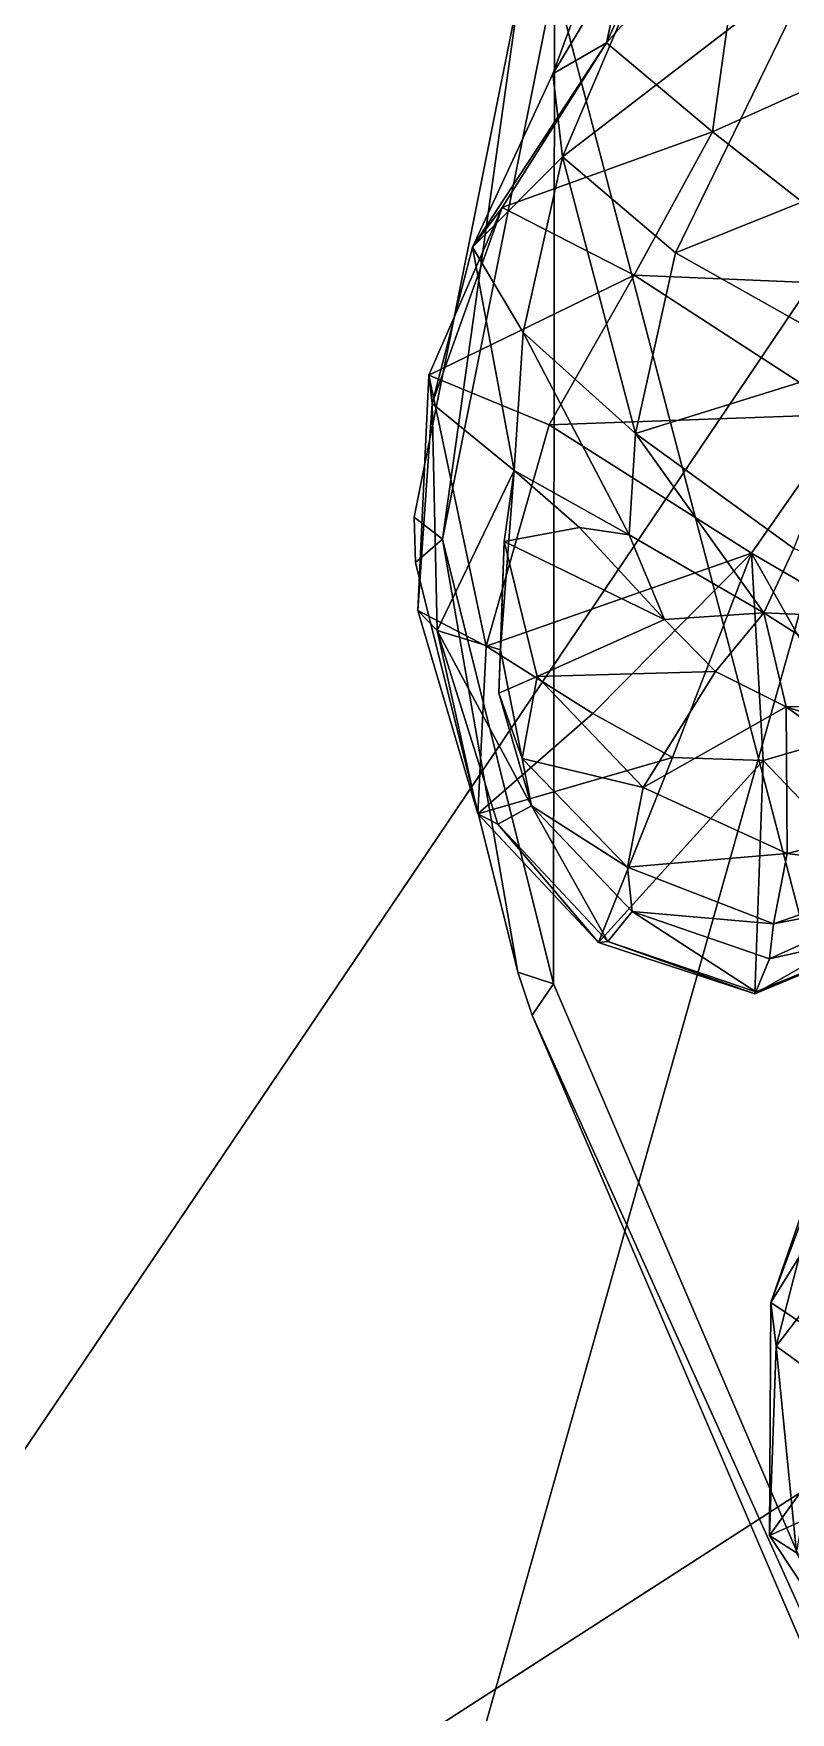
# Model space of a CAD drawing. Header units: metres. Extents: x -7.7 to 8, y -8.9 to 8.6.
# Drawn here: x -5.767 to -5.397, y 4.262 to 5.083 of the extents above; entities that cross this region are included whole.
import ezdxf

# ---------------------------------------------------------------- set-up
doc = ezdxf.new("R2010")
doc.units = ezdxf.units.M
doc.layers.add('LIBERTY', color=1, linetype='CONTINUOUS')

msp = doc.modelspace()

# ---------------------------------------------------------------- linework, layer by layer
at = {"layer": 'LIBERTY', "color": 7}
for points in [[(-7.53329, 8.63299, 0.068), (6.51222, 8.63299, 0.068), (-7.65053, -5.52977, 0.068)], [(-7.65053, -5.52977, 0.068), (6.51222, 8.63299, 0.068), (-7.53329, -5.64701, 0.068)], [(6.51222, 8.63299, 0.068), (6.62947, 8.51574, 0.068), (-7.53329, -5.64701, 0.068)], [(6.62947, 8.51574, 0.068), (6.51222, -5.64701, 0.068), (-7.53329, -5.64701, 0.068)], [(-7.53329, 8.51574, 1.70282), (-7.53329, -5.52977, 1.70282), (6.51222, -5.52977, 1.70282)], [(6.51222, 8.51574, 1.70282), (-7.53329, 8.51574, 1.70282), (6.51222, -5.52977, 1.70282)]]:
    msp.add_3dface(points, dxfattribs=at)
at = {"layer": 'LIBERTY', "color": 8}
for points in [[(-5.512, 5.10928, 1.70282), (-5.35184, 5.53956, 1.70282), (-5.18056, 3.84367, 1.70282)], [(-5.35185, 5.53955, 1.92482), (-5.512, 5.10928, 1.92482), (-5.18056, 3.84367, 1.92482)], [(-5.51281, 5.06314, 2.32668), (-5.45766, 5.21267, 2.30733), (-5.48659, 5.07821, 2.23568)], [(-5.51281, 5.06314, 2.32668), (-5.43801, 5.1872, 2.41773), (-5.45766, 5.21267, 2.30733)], [(-5.48659, 5.07821, 2.23568), (-5.45766, 5.21267, 2.30733), (-5.4323, 5.19679, 2.18449)], [(-5.48659, 5.07821, 2.23568), (-5.4323, 5.19679, 2.18449), (-5.41797, 5.15473, 2.08938)], [(-5.50807, 5.02254, 2.40526), (-5.43801, 5.1872, 2.41773), (-5.51281, 5.06314, 2.32668)], [(-5.38333, 5.11853, 2.51535), (-5.43801, 5.1872, 2.41773), (-5.50807, 5.02254, 2.40526)], [(-5.4348, 5.03476, 2.09399), (-5.48659, 5.07821, 2.23568), (-5.41797, 5.15473, 2.08938)], [(-5.4348, 5.03476, 2.09399), (-5.41797, 5.15473, 2.08938), (-5.36595, 5.06568, 2.02347)], [(-5.36595, 5.06568, 2.02347), (-5.41797, 5.15473, 2.08938), (-5.34824, 5.13996, 1.99459)], [(-5.45284, 4.97558, 2.49719), (-5.38333, 5.11853, 2.51535), (-5.50807, 5.02254, 2.40526)], [(-5.29941, 5.03726, 2.55434), (-5.38333, 5.11853, 2.51535), (-5.45284, 4.97558, 2.49719)], [(-5.56672, 4.83561, 1.70282), (-5.512, 5.10928, 1.70282), (-5.51248, 4.61822, 1.70282)], [(-5.512, 5.10928, 1.92482), (-5.56672, 4.83561, 1.92482), (-5.51248, 4.61822, 1.92482)], [(-5.52948, 5.10184, 1.70282), (-5.512, 5.10928, 1.70282), (-5.56672, 4.83561, 1.70282)], [(-5.56672, 4.83561, 1.92482), (-5.512, 5.10928, 1.92482), (-5.52948, 5.10184, 1.90912)], [(-5.51248, 4.61822, 1.70282), (-5.512, 5.10928, 1.70282), (-5.18056, 3.84367, 1.70282)], [(-5.512, 5.10928, 1.92482), (-5.51248, 4.61822, 1.92482), (-5.18056, 3.84367, 1.92482)], [(-5.58057, 4.84638, 1.90912), (-5.52948, 5.10184, 1.70282), (-5.58057, 4.84638, 1.70282)], [(-5.58057, 4.84638, 1.90912), (-5.52948, 5.10184, 1.90912), (-5.52948, 5.10184, 1.70282)], [(-5.58057, 4.84638, 1.70282), (-5.52948, 5.10184, 1.70282), (-5.56672, 4.83561, 1.70282)], [(-5.56672, 4.83561, 1.92482), (-5.52948, 5.10184, 1.90912), (-5.58057, 4.84638, 1.90912)], [(-5.55213, 4.97842, 2.28494), (-5.48659, 5.07821, 2.23568), (-5.53764, 4.99768, 2.18718)], [(-5.55213, 4.97842, 2.28494), (-5.51281, 5.06314, 2.32668), (-5.48659, 5.07821, 2.23568)], [(-5.53764, 4.99768, 2.18718), (-5.48659, 5.07821, 2.23568), (-5.4348, 5.03476, 2.09399)], [(-5.4348, 5.03476, 2.09399), (-5.36595, 5.06568, 2.02347), (-5.33787, 4.95895, 2.01582)], [(-6.08822, 3.92079, 15.351), (-5.64074, 3.91975, 20.1209), (-5.31815, 5.06193, 15.1311)], [(-6.08822, 3.92079, 15.351), (-5.31815, 5.06193, 15.1311), (-4.9292, 4.66772, 15.0945)], [(-5.64074, 3.91975, 20.1209), (-4.83365, 4.4073, 19.7221), (-5.31815, 5.06193, 15.1311)], [(-5.50807, 5.02254, 2.40526), (-5.51281, 5.06314, 2.32668), (-5.55213, 4.97842, 2.28494)], [(-5.53764, 4.99768, 2.18718), (-5.4348, 5.03476, 2.09399), (-5.47304, 4.9647, 2.03694)], [(-5.47304, 4.9647, 2.03694), (-5.4348, 5.03476, 2.09399), (-5.33787, 4.95895, 2.01582)], [(-5.35869, 4.9227, 2.54753), (-5.29941, 5.03726, 2.55434), (-5.45284, 4.97558, 2.49719)], [(-5.52736, 4.93672, 2.35896), (-5.50807, 5.02254, 2.40526), (-5.55213, 4.97842, 2.28494)], [(-5.47243, 4.88727, 2.41651), (-5.50807, 5.02254, 2.40526), (-5.52736, 4.93672, 2.35896)], [(-5.47243, 4.88727, 2.41651), (-5.45284, 4.97558, 2.49719), (-5.50807, 5.02254, 2.40526)], [(-5.57339, 4.91575, 2.129), (-5.53764, 4.99768, 2.18718), (-5.47304, 4.9647, 2.03694)], [(-5.57181, 4.90192, 2.23815), (-5.53764, 4.99768, 2.18718), (-5.57339, 4.91575, 2.129)], [(-5.57181, 4.90192, 2.23815), (-5.55213, 4.97842, 2.28494), (-5.53764, 4.99768, 2.18718)], [(-5.53173, 4.86924, 2.31774), (-5.55213, 4.97842, 2.28494), (-5.57181, 4.90192, 2.23815)], [(-5.53173, 4.86924, 2.31774), (-5.52736, 4.93672, 2.35896), (-5.55213, 4.97842, 2.28494)], [(-5.35869, 4.9227, 2.54753), (-5.45284, 4.97558, 2.49719), (-5.47243, 4.88727, 2.41651)], [(-5.57339, 4.91575, 2.129), (-5.47304, 4.9647, 2.03694), (-5.51463, 4.89145, 1.99027)], [(-5.51463, 4.89145, 1.99027), (-5.47304, 4.9647, 2.03694), (-5.36832, 4.8967, 1.96477)], [(-5.47304, 4.9647, 2.03694), (-5.33787, 4.95895, 2.01582), (-5.36832, 4.8967, 1.96477)], [(-5.47559, 4.83779, 2.36436), (-5.52736, 4.93672, 2.35896), (-5.53173, 4.86924, 2.31774)], [(-5.47559, 4.83779, 2.36436), (-5.47243, 4.88727, 2.41651), (-5.52736, 4.93672, 2.35896)], [(-5.39508, 4.83104, 2.43974), (-5.35869, 4.9227, 2.54753), (-5.47243, 4.88727, 2.41651)], [(-5.57886, 4.80077, 2.12412), (-5.57339, 4.91575, 2.129), (-5.54537, 4.78329, 2.04377)], [(-5.57181, 4.90192, 2.23815), (-5.57339, 4.91575, 2.129), (-5.57886, 4.80077, 2.12412)], [(-5.54537, 4.78329, 2.04377), (-5.57339, 4.91575, 2.129), (-5.51463, 4.89145, 1.99027)], [(-5.56942, 4.79102, 2.2348), (-5.57181, 4.90192, 2.23815), (-5.57886, 4.80077, 2.12412)], [(-5.53173, 4.86924, 2.31774), (-5.57181, 4.90192, 2.23815), (-5.56942, 4.79102, 2.2348)], [(-5.54537, 4.78329, 2.04377), (-5.51463, 4.89145, 1.99027), (-5.41572, 4.82871, 1.92593)], [(-5.51463, 4.89145, 1.99027), (-5.36832, 4.8967, 1.96477), (-5.41572, 4.82871, 1.92593)], [(-5.36832, 4.8967, 1.96477), (-5.32222, 4.77413, 1.9945), (-5.41572, 4.82871, 1.92593)], [(-5.40965, 4.79953, 2.37884), (-5.47243, 4.88727, 2.41651), (-5.47559, 4.83779, 2.36436)], [(-5.39508, 4.83104, 2.43974), (-5.47243, 4.88727, 2.41651), (-5.40965, 4.79953, 2.37884)], [(-5.5385, 4.78149, 2.29545), (-5.53173, 4.86924, 2.31774), (-5.56942, 4.79102, 2.2348)], [(-5.5367, 4.83448, 2.32823), (-5.53173, 4.86924, 2.31774), (-5.5385, 4.78149, 2.29545)], [(-5.5367, 4.83448, 2.32823), (-5.49981, 4.84134, 2.35133), (-5.53173, 4.86924, 2.31774)], [(-5.49981, 4.84134, 2.35133), (-5.47559, 4.83779, 2.36436), (-5.53173, 4.86924, 2.31774)], [(-5.58057, 4.84638, 1.90912), (-5.58057, 4.84638, 1.70282), (-5.58005, 4.82419, 1.70282)], [(-5.58005, 4.82419, 1.90912), (-5.58057, 4.84638, 1.90912), (-5.58005, 4.82419, 1.70282)], [(-5.58057, 4.84638, 1.70282), (-5.56672, 4.83561, 1.70282), (-5.58005, 4.82419, 1.70282)], [(-5.56672, 4.83561, 1.92482), (-5.58057, 4.84638, 1.90912), (-5.58005, 4.82419, 1.90912)], [(-5.58005, 4.82419, 1.70282), (-5.56672, 4.83561, 1.70282), (-5.53001, 4.62403, 1.70282)], [(-5.56672, 4.83561, 1.92482), (-5.58005, 4.82419, 1.90912), (-5.53001, 4.62403, 1.90912)], [(-5.53001, 4.62403, 1.70282), (-5.56672, 4.83561, 1.70282), (-5.51248, 4.61822, 1.70282)], [(-5.51248, 4.61822, 1.92482), (-5.56672, 4.83561, 1.92482), (-5.53001, 4.62403, 1.90912)], [(-5.52046, 4.76848, 2.34661), (-5.5367, 4.83448, 2.32823), (-5.53929, 4.7603, 2.30103)], [(-5.53929, 4.7603, 2.30103), (-5.5367, 4.83448, 2.32823), (-5.5385, 4.78149, 2.29545)], [(-5.45823, 4.79636, 2.36874), (-5.49981, 4.84134, 2.35133), (-5.5367, 4.83448, 2.32823)], [(-5.52046, 4.76848, 2.34661), (-5.45823, 4.79636, 2.36874), (-5.5367, 4.83448, 2.32823)], [(-5.45823, 4.79636, 2.36874), (-5.47559, 4.83779, 2.36436), (-5.49981, 4.84134, 2.35133)], [(-5.45823, 4.79636, 2.36874), (-5.40965, 4.79953, 2.37884), (-5.47559, 4.83779, 2.36436)], [(-5.49334, 4.75047, 2.00117), (-5.54537, 4.78329, 2.04377), (-5.41572, 4.82871, 1.92593)], [(-5.45445, 4.72895, 2.00155), (-5.49334, 4.75047, 2.00117), (-5.41572, 4.82871, 1.92593)], [(-5.41002, 4.72735, 2.00371), (-5.45445, 4.72895, 2.00155), (-5.41572, 4.82871, 1.92593)], [(-5.32222, 4.77413, 1.9945), (-5.36582, 4.74031, 1.99522), (-5.41572, 4.82871, 1.92593)], [(-5.36582, 4.74031, 1.99522), (-5.41002, 4.72735, 2.00371), (-5.41572, 4.82871, 1.92593)], [(-5.30998, 4.79533, 2.42491), (-5.39508, 4.83104, 2.43974), (-5.40965, 4.79953, 2.37884)], [(-5.53001, 4.62403, 1.90912), (-5.58005, 4.82419, 1.70282), (-5.53001, 4.62403, 1.70282)], [(-5.53001, 4.62403, 1.90912), (-5.58005, 4.82419, 1.90912), (-5.58005, 4.82419, 1.70282)], [(-5.54959, 4.70137, 2.13415), (-5.57886, 4.80077, 2.12412), (-5.54537, 4.78329, 2.04377)], [(-5.54959, 4.70137, 2.13415), (-5.56942, 4.79102, 2.2348), (-5.57886, 4.80077, 2.12412)], [(-5.43333, 4.77089, 2.37189), (-5.45823, 4.79636, 2.36874), (-5.52046, 4.76848, 2.34661)], [(-5.43333, 4.77089, 2.37189), (-5.40965, 4.79953, 2.37884), (-5.45823, 4.79636, 2.36874)], [(-5.40965, 4.79953, 2.37884), (-5.43333, 4.77089, 2.37189), (-5.39874, 4.75367, 2.36899)], [(-5.40965, 4.79953, 2.37884), (-5.39874, 4.75367, 2.36899), (-5.33835, 4.75403, 2.36083)], [(-5.30998, 4.79533, 2.42491), (-5.40965, 4.79953, 2.37884), (-5.33835, 4.75403, 2.36083)], [(-5.52333, 4.70532, 2.29994), (-5.5385, 4.78149, 2.29545), (-5.56942, 4.79102, 2.2348)], [(-5.53976, 4.69632, 2.24714), (-5.52333, 4.70532, 2.29994), (-5.56942, 4.79102, 2.2348)], [(-5.53976, 4.69632, 2.24714), (-5.56942, 4.79102, 2.2348), (-5.54959, 4.70137, 2.13415)], [(-5.54959, 4.70137, 2.13415), (-5.54537, 4.78329, 2.04377), (-5.49334, 4.75047, 2.00117)], [(-5.52333, 4.70532, 2.29994), (-5.53929, 4.7603, 2.30103), (-5.5385, 4.78149, 2.29545)], [(-5.52785, 4.72834, 2.31873), (-5.52046, 4.76848, 2.34661), (-5.53929, 4.7603, 2.30103)], [(-5.46866, 4.71426, 2.35228), (-5.52046, 4.76848, 2.34661), (-5.52785, 4.72834, 2.31873)], [(-5.46866, 4.71426, 2.35228), (-5.43333, 4.77089, 2.37189), (-5.52046, 4.76848, 2.34661)], [(-5.39874, 4.75367, 2.36899), (-5.43333, 4.77089, 2.37189), (-5.46866, 4.71426, 2.35228)], [(-5.52785, 4.72834, 2.31873), (-5.53929, 4.7603, 2.30103), (-5.52333, 4.70532, 2.29994)], [(-5.39874, 4.75367, 2.36899), (-5.46866, 4.71426, 2.35228), (-5.39839, 4.682, 2.34735)], [(-5.33835, 4.75403, 2.36083), (-5.39874, 4.75367, 2.36899), (-5.33084, 4.73143, 2.34413)], [(-5.33084, 4.73143, 2.34413), (-5.39874, 4.75367, 2.36899), (-5.32462, 4.70013, 2.3261)], [(-5.39874, 4.75367, 2.36899), (-5.39839, 4.682, 2.34735), (-5.32462, 4.70013, 2.3261)], [(-5.45445, 4.72895, 2.00155), (-5.54959, 4.70137, 2.13415), (-5.49334, 4.75047, 2.00117)], [(-5.34095, 4.65516, 2.1279), (-5.41002, 4.72735, 2.00371), (-5.36582, 4.74031, 1.99522)], [(-5.49046, 4.63843, 2.14387), (-5.54959, 4.70137, 2.13415), (-5.45445, 4.72895, 2.00155)], [(-5.47634, 4.67535, 2.32402), (-5.52785, 4.72834, 2.31873), (-5.52333, 4.70532, 2.29994)], [(-5.47634, 4.67535, 2.32402), (-5.46866, 4.71426, 2.35228), (-5.52785, 4.72834, 2.31873)], [(-5.41002, 4.72735, 2.00371), (-5.49046, 4.63843, 2.14387), (-5.45445, 4.72895, 2.00155)], [(-5.41419, 4.61333, 2.15188), (-5.49046, 4.63843, 2.14387), (-5.41002, 4.72735, 2.00371)], [(-5.34095, 4.65516, 2.1279), (-5.41419, 4.61333, 2.15188), (-5.41002, 4.72735, 2.00371)], [(-5.39839, 4.682, 2.34735), (-5.46866, 4.71426, 2.35228), (-5.47634, 4.67535, 2.32402)], [(-5.48594, 4.6389, 2.25046), (-5.52333, 4.70532, 2.29994), (-5.53976, 4.69632, 2.24714)], [(-5.47405, 4.65356, 2.30414), (-5.52333, 4.70532, 2.29994), (-5.48594, 4.6389, 2.25046)], [(-5.47405, 4.65356, 2.30414), (-5.47634, 4.67535, 2.32402), (-5.52333, 4.70532, 2.29994)], [(-5.49046, 4.63843, 2.14387), (-5.53976, 4.69632, 2.24714), (-5.54959, 4.70137, 2.13415)], [(-5.48594, 4.6389, 2.25046), (-5.53976, 4.69632, 2.24714), (-5.49046, 4.63843, 2.14387)], [(-5.32462, 4.70013, 2.3261), (-5.39839, 4.682, 2.34735), (-5.33119, 4.67315, 2.3052)], [(-5.39839, 4.682, 2.34735), (-5.47634, 4.67535, 2.32402), (-5.40497, 4.64759, 2.32213)], [(-5.39839, 4.682, 2.34735), (-5.40497, 4.64759, 2.32213), (-5.33119, 4.67315, 2.3052)], [(-5.40497, 4.64759, 2.32213), (-5.47634, 4.67535, 2.32402), (-5.47405, 4.65356, 2.30414)], [(-5.33119, 4.67315, 2.3052), (-5.40497, 4.64759, 2.32213), (-5.34281, 4.6596, 2.292)], [(-5.59447, 3.66798, 15.3332), (-6.08822, 3.92079, 15.351), (-4.9292, 4.66772, 15.0945)], [(-5.59447, 3.66798, 15.3332), (-4.9292, 4.66772, 15.0945), (-4.88325, 4.35498, 10.2029)], [(-5.4137, 4.61438, 2.2525), (-5.47405, 4.65356, 2.30414), (-5.48594, 4.6389, 2.25046)], [(-5.40702, 4.63053, 2.30266), (-5.47405, 4.65356, 2.30414), (-5.4137, 4.61438, 2.2525)], [(-5.40497, 4.64759, 2.32213), (-5.47405, 4.65356, 2.30414), (-5.40702, 4.63053, 2.30266)], [(-5.33394, 4.64694, 2.22813), (-5.41419, 4.61333, 2.15188), (-5.34095, 4.65516, 2.1279)], [(-5.40497, 4.64759, 2.32213), (-5.40702, 4.63053, 2.30266), (-5.34281, 4.6596, 2.292)], [(-5.34281, 4.6596, 2.292), (-5.40702, 4.63053, 2.30266), (-5.33394, 4.64694, 2.22813)], [(-5.33394, 4.64694, 2.22813), (-5.4137, 4.61438, 2.2525), (-5.41419, 4.61333, 2.15188)], [(-5.40702, 4.63053, 2.30266), (-5.4137, 4.61438, 2.2525), (-5.33394, 4.64694, 2.22813)], [(-5.41419, 4.61333, 2.15188), (-5.48594, 4.6389, 2.25046), (-5.49046, 4.63843, 2.14387)], [(-5.4137, 4.61438, 2.2525), (-5.48594, 4.6389, 2.25046), (-5.41419, 4.61333, 2.15188)], [(-5.53001, 4.62403, 1.90912), (-5.53001, 4.62403, 1.70282), (-5.52292, 4.60299, 1.70282)], [(-5.52292, 4.60299, 1.90912), (-5.53001, 4.62403, 1.90912), (-5.52292, 4.60299, 1.70282)], [(-5.53001, 4.62403, 1.70282), (-5.51248, 4.61822, 1.70282), (-5.52292, 4.60299, 1.70282)], [(-5.51248, 4.61822, 1.92482), (-5.53001, 4.62403, 1.90912), (-5.52292, 4.60299, 1.90912)], [(-5.52292, 4.60299, 1.70282), (-5.51248, 4.61822, 1.70282), (-5.18056, 3.84367, 1.70282)], [(-5.18056, 3.84367, 1.92482), (-5.51248, 4.61822, 1.92482), (-5.52292, 4.60299, 1.90912)], [(-5.1987, 3.84647, 1.90912), (-5.52292, 4.60299, 1.70282), (-5.1987, 3.84647, 1.70282)], [(-5.1987, 3.84647, 1.90912), (-5.52292, 4.60299, 1.90912), (-5.52292, 4.60299, 1.70282)], [(-5.1987, 3.84647, 1.70282), (-5.52292, 4.60299, 1.70282), (-5.18056, 3.84367, 1.70282)], [(-5.18056, 3.84367, 1.92482), (-5.52292, 4.60299, 1.90912), (-5.1987, 3.84647, 1.90912)], [(-5.40627, 4.46245, 2.09859), (-5.36021, 4.58582, 2.07972), (-5.37425, 4.51402, 2.00649)], [(-5.40627, 4.46245, 2.09859), (-5.3748, 4.55313, 2.20442), (-5.36021, 4.58582, 2.07972)], [(-5.40368, 4.4411, 2.22332), (-5.3748, 4.55313, 2.20442), (-5.40627, 4.46245, 2.09859)], [(-5.40368, 4.4411, 2.22332), (-5.35368, 4.50591, 2.3131), (-5.3748, 4.55313, 2.20442)], [(-5.40627, 4.46245, 2.09859), (-5.37425, 4.51402, 2.00649), (-5.35167, 4.42586, 1.9772)], [(-5.37842, 4.42292, 2.31246), (-5.35368, 4.50591, 2.3131), (-5.40368, 4.4411, 2.22332)], [(-5.40701, 4.34863, 2.13709), (-5.40627, 4.46245, 2.09859), (-5.35167, 4.42586, 1.9772)], [(-5.40701, 4.34863, 2.13709), (-5.40368, 4.4411, 2.22332), (-5.40627, 4.46245, 2.09859)], [(-5.39378, 4.34013, 2.26049), (-5.40368, 4.4411, 2.22332), (-5.40701, 4.34863, 2.13709)], [(-5.39378, 4.34013, 2.26049), (-5.37842, 4.42292, 2.31246), (-5.40368, 4.4411, 2.22332)], [(-5.3053, 4.39417, 1.98031), (-5.40701, 4.34863, 2.13709), (-5.35167, 4.42586, 1.9772)], [(-5.64074, 3.91975, 20.1209), (-5.37031, 3.64167, 23.4043), (-4.83365, 4.4073, 19.7221)], [(-5.35055, 4.2637, 2.16611), (-5.40701, 4.34863, 2.13709), (-5.3053, 4.39417, 1.98031)], [(-5.59447, 3.66798, 15.3332), (-4.88325, 4.35498, 10.2029), (-5.23656, 3.16782, 10.1684)], [(-5.35055, 4.2637, 2.16611), (-5.39378, 4.34013, 2.26049), (-5.40701, 4.34863, 2.13709)]]:
    msp.add_3dface(points, dxfattribs=at)

doc.saveas('drawing.dxf')
